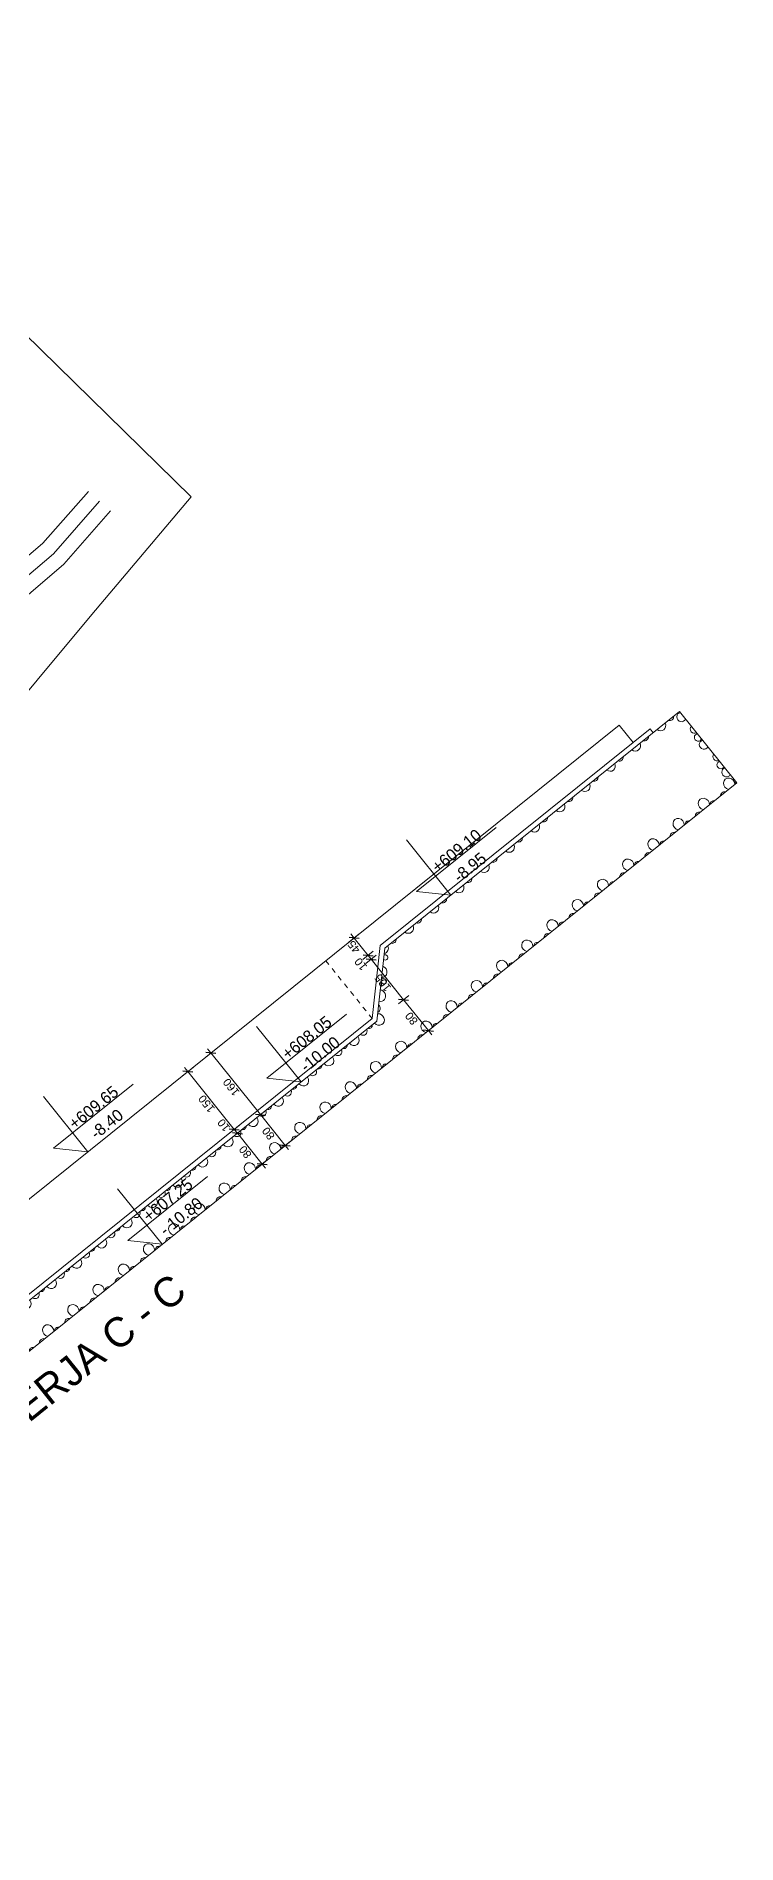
# Model space of a CAD drawing. Header units: metres. Extents: x 7511866 to 7512033, y 4692261 to 4692415.
# Drawn here: x 7511980.2 to 7511994.38, y 4692268.46 to 4692305.05 of the extents above; entities that cross this region are included whole.
import ezdxf

# ---------------------------------------------------------------- set-up
doc = ezdxf.new("R2010")
doc.units = ezdxf.units.M
doc.linetypes.add('DASHED', pattern=[0.75, 0.5, -0.25])
for name, color, linetype, lineweight in [('2D Drafting - General_Pen_No__101', 252, 'Continuous', 13), ('2D Drafting - General_Pen_No__11', 171, 'Continuous', 18), ('2D Drafting - General_Pen_No__75', 6, 'Continuous', 20), ('A - Dimensionimi_Pen_No__42', 8, 'Continuous', 25), ('A - Kati 1-11 polyline_Pen_No__11', 171, 'Continuous', 18), ('Parcela Baze', 7, 'Continuous', 0), ('pilotat ri betimi projekt pl', 14, 'Continuous', 0), ('projekt', 97, 'Continuous', 0)]:
    doc.layers.add(name, color=color, linetype=linetype, lineweight=lineweight)
for name, color, linetype, lineweight, true_color in [('2D Drafting - General_Pen_No__115', 7, 'Continuous', 13, 0xff66ff), ('A - Dimensionimi_Pen_No__102', 7, 'Continuous', 13, 0xcccccc), ('A - Dimensionimi_Pen_No__161', 7, 'Continuous', 13, 0x6a6a6a), ('A - Fill zone_Pen_No__102', 7, 'Continuous', 13, 0xcccccc), ('A - Parcelat_Pen_No__8', 7, 'Continuous', 35, 0xa80f02)]:
    doc.layers.add(name, color=color, linetype=linetype, lineweight=lineweight, true_color=true_color)
doc.layers.add('A - Dimensionimi', color=7, linetype='Continuous')
doc.styles.add('GENERATED_STYLE_1', font='GOTHIC.TTF')
doc.styles.add('GENERATED_STYLE_2', font='arial.ttf')
doc.dimstyles.new('GENERATED_STYLE__1', dxfattribs={"dimtxt": 162.000003, "dimasz": 136.8, "dimexe": 0.18, "dimexo": 100000, "dimgap": 0, "dimtad": 1, "dimdec": 0, "dimlfac": 0.1, "dimzin": 0, "dimdsep": 46, "dimtxsty": 'GENERATED_STYLE_2', "dimblk": 'ARROWHEAD_6', "dimblk1": 'ARROWHEAD_6', "dimblk2": 'ARROWHEAD_6', "dimcen": 0.09, "dimclrd": 256, "dimclre": 256, "dimclrt": 256, "dimadec": 0, "dimazin": 0, "dimtfac": 1, "dimtdec": 4, "dimtmove": 0, "dimatfit": 3, "dimfxl": 1, "dimtolj": 1, "dimtzin": 0, "dimarcsym": 0})
doc.dimstyles.new('GENERATED_STYLE__2', dxfattribs={"dimtxt": 162.000003, "dimasz": 136.8, "dimexe": 0.18, "dimexo": 100000, "dimgap": 0, "dimtad": 1, "dimdec": 0, "dimlfac": 0.1, "dimzin": 0, "dimdsep": 46, "dimtxsty": 'GENERATED_STYLE_2', "dimblk": 'ARROWHEAD_6', "dimblk1": 'ARROWHEAD_6', "dimblk2": 'ARROWHEAD_6', "dimcen": 0.09, "dimclrd": 256, "dimclre": 256, "dimclrt": 256, "dimadec": 0, "dimazin": 0, "dimtfac": 1, "dimtdec": 4, "dimtmove": 2, "dimatfit": 3, "dimfxl": 1, "dimtolj": 1, "dimtzin": 0, "dimarcsym": 0})

# ---------------------------------------------------------------- blocks, each defined once
blk = doc.blocks.new('*X1')
at = {"layer": 'A - Fill zone_Pen_No__102', "color": 254, "linetype": 'Continuous', "lineweight": 13, "true_color": 0xcccccc}
for centre, major_axis, start_param, end_param in [((194290, -111842), (0, 94.5), 2.721485, 4.030651), ((194686, -111867), (0, 121), 1.862505, 4.42068), ((194944, -111842), (0, 94.5), 2.252534, 4.030651), ((195341, -111867), (0, 121), 1.862505, 4.42068), ((195599, -111842), (0, 94.5), 2.252534, 4.030651), ((195995, -111867), (0, 121), 1.862505, 4.42068), ((196254, -111842), (0, 94.5), 2.252534, 4.030651), ((196650, -111867), (0, 121), 1.862505, 4.42068), ((196908, -111842), (0, 94.5), 2.252534, 4.030651), ((197305, -111867), (0, 121), 1.862505, 4.42068), ((197563, -111842), (0, 94.5), 2.252534, 4.030651), ((197959, -111867), (0, 121), 1.862505, 4.42068), ((198218, -111842), (0, 94.5), 2.252534, 4.030651), ((198614, -111867), (0, 121), 1.862505, 4.42068), ((198872, -111842), (0, 94.5), 2.252534, 4.030651), ((220873, -111867), (0, 121), 2.713261, 4.42068), ((221131, -111842), (0, 94.5), 2.252534, 4.030651), ((221528, -111867), (0, 121), 1.862505, 4.42068), ((221786, -111842), (0, 94.5), 2.252534, 4.030651), ((222182, -111867), (0, 121), 1.862505, 4.42068), ((222441, -111842), (0, 94.5), 2.252534, 4.030651), ((222837, -111867), (0, 121), 1.862505, 4.42068), ((223095, -111842), (0, 94.5), 2.252534, 4.030651), ((223492, -111867), (0, 121), 1.862505, 4.42068), ((223750, -111842), (0, 94.5), 2.252534, 4.030651), ((224146, -111867), (0, 121), 1.862505, 4.42068), ((224405, -111842), (0, 94.5), 2.252534, 4.030651), ((224801, -111867), (0, 121), 1.862505, 4.42068), ((225059, -111842), (0, 94.5), 2.252534, 4.030651), ((225456, -111867), (0, 121), 1.862505, 4.42068), ((225714, -111842), (0, 94.5), 2.252534, 4.030651), ((226110, -111867), (0, 121), 1.862505, 4.42068), ((226369, -111842), (0, 94.5), 2.252534, 4.030651), ((226765, -111867), (0, 121), 1.862505, 4.42068), ((227023, -111842), (0, 94.5), 2.252534, 4.030651), ((227420, -111867), (0, 121), 1.862505, 4.42068), ((227678, -111842), (0, 94.5), 2.252534, 4.030651), ((228074, -111867), (0, 121), 1.862505, 4.42068), ((228333, -111842), (0, 94.5), 2.252534, 4.030651), ((228504, -112011), (0, 93.7), 5.668852, 10.039112), ((194184, -112007), (0, 84.3), 4.301182, 5.123596), ((194362, -112227), (0, 121), 1.800843, 7.623935), ((199301, -112042), (0, 49.6), 1.475869, 3.331686), ((199376, -112185), (0, 75.9), 0.565639, 4.241917), ((199599, -112227), (0, 121), 2.058948, 2.748607), ((220549, -112227), (0, 121), 2.48123, 5.277585), ((220790, -112049), (0, 56.6), 1.832181, 5.926635), ((228558, -112367), (0, 84.3), 0.069649, 3.071944), ((194279, -112409), (0, 56.6), 2.64968, 6.775098), ((194296, -112563), (0, 94.5), 2.634569, 6.790209), ((194191, -112728), (0, 84.3), 4.119816, 5.304962), ((199631, -112402), (0, 49.6), 0.990803, 3.816752), ((199707, -112545), (0, 75.9), 0.246615, 4.56094), ((199930, -112587), (0, 121), 1.696206, 3.111349), ((220225, -112587), (0, 121), 2.25842, 5.500396), ((220324, -112372), (0, 93.7), 3.340513, 4.418303), ((220466, -112409), (0, 56.6), 1.103697, 6.655118), ((228510, -112732), (0, 93.7), 5.761844, 9.946119), ((228512, -112545), (0, 75.9), 5.654929, 10.053034), ((199962, -112763), (0, 49.6), 0.543792, 4.263763), ((200037, -112905), (0, 75.9), 6.114248, 11.259677), ((200261, -112948), (0, 121), 1.450179, 4.681042), ((200519, -112923), (0, 94.5), 1.8769, 4.406285), ((200692, -112905), (0, 75.9), 2.220211, 4.062975), ((200915, -112948), (0, 121), 1.602144, 4.681042), ((201174, -112923), (0, 94.5), 1.8769, 4.406285), ((201347, -112905), (0, 75.9), 2.220211, 4.062975), ((201570, -112948), (0, 121), 1.602144, 4.681042), ((201828, -112923), (0, 94.5), 1.8769, 4.406285), ((202001, -112905), (0, 75.9), 2.220211, 4.062975), ((202225, -112948), (0, 121), 1.602144, 4.681042), ((202483, -112923), (0, 94.5), 1.8769, 4.406285), ((202656, -112905), (0, 75.9), 2.220211, 4.062975), ((202879, -112948), (0, 121), 1.602144, 4.681042), ((203138, -112923), (0, 94.5), 1.8769, 4.406285), ((203311, -112905), (0, 75.9), 2.220211, 4.062975), ((203534, -112948), (0, 121), 1.602144, 4.681042), ((203792, -112923), (0, 94.5), 1.8769, 4.406285), ((203965, -112905), (0, 75.9), 2.220211, 4.062975), ((204189, -112948), (0, 121), 1.602144, 4.681042), ((204447, -112923), (0, 94.5), 1.8769, 4.406285), ((204620, -112905), (0, 75.9), 2.220211, 4.062975), ((204843, -112948), (0, 121), 1.602144, 4.681042), ((205102, -112923), (0, 94.5), 1.8769, 4.406285), ((205275, -112905), (0, 75.9), 2.220211, 4.062975), ((205498, -112948), (0, 121), 1.602144, 4.681042), ((205756, -112923), (0, 94.5), 1.8769, 4.406285), ((205929, -112905), (0, 75.9), 2.220211, 4.062975), ((206153, -112948), (0, 121), 1.602144, 4.681042), ((206411, -112923), (0, 94.5), 1.8769, 4.406285), ((206584, -112905), (0, 75.9), 2.220211, 4.062975), ((206807, -112948), (0, 121), 1.602144, 4.681042), ((207066, -112923), (0, 94.5), 1.8769, 4.406285), ((207239, -112905), (0, 75.9), 2.220211, 4.062975), ((207462, -112948), (0, 121), 1.602144, 4.681042), ((207720, -112923), (0, 94.5), 1.8769, 4.406285), ((207893, -112905), (0, 75.9), 2.220211, 4.062975), ((208117, -112948), (0, 121), 1.602144, 4.681042), ((208375, -112923), (0, 94.5), 1.8769, 4.406285), ((208548, -112905), (0, 75.9), 2.220211, 4.062975), ((208771, -112948), (0, 121), 1.602144, 4.681042), ((209030, -112923), (0, 94.5), 1.8769, 4.406285), ((209203, -112905), (0, 75.9), 2.220211, 4.062975), ((209426, -112948), (0, 121), 1.602144, 4.681042), ((209684, -112923), (0, 94.5), 1.8769, 4.406285), ((209857, -112905), (0, 75.9), 2.220211, 4.062975), ((210081, -112948), (0, 121), 1.602144, 4.681042), ((210339, -112923), (0, 94.5), 1.8769, 4.406285), ((210512, -112905), (0, 75.9), 2.220211, 4.062975), ((210735, -112948), (0, 121), 1.602144, 4.681042), ((210994, -112923), (0, 94.5), 1.8769, 4.406285), ((211167, -112905), (0, 75.9), 2.220211, 4.062975), ((211390, -112948), (0, 121), 1.602144, 4.681042), ((211649, -112923), (0, 94.5), 1.8769, 4.406285), ((211821, -112905), (0, 75.9), 2.220211, 4.062975), ((212045, -112948), (0, 121), 1.602144, 4.681042), ((212303, -112923), (0, 94.5), 1.8769, 4.406285), ((212476, -112905), (0, 75.9), 2.220211, 4.062975), ((212699, -112948), (0, 121), 1.602144, 4.681042), ((212958, -112923), (0, 94.5), 1.8769, 4.406285), ((213131, -112905), (0, 75.9), 2.220211, 4.062975), ((213354, -112948), (0, 121), 1.602144, 4.681042), ((213613, -112923), (0, 94.5), 1.8769, 4.406285), ((213785, -112905), (0, 75.9), 2.220211, 4.062975), ((214009, -112948), (0, 121), 1.602144, 4.681042), ((214267, -112923), (0, 94.5), 1.8769, 4.406285), ((214440, -112905), (0, 75.9), 2.220211, 4.062975), ((214663, -112948), (0, 121), 1.602144, 4.681042), ((214922, -112923), (0, 94.5), 1.8769, 4.406285), ((215095, -112905), (0, 75.9), 2.220211, 4.062975), ((215318, -112948), (0, 121), 1.602144, 4.681042), ((215577, -112923), (0, 94.5), 1.8769, 4.406285), ((215749, -112905), (0, 75.9), 2.220211, 4.062975), ((215973, -112948), (0, 121), 1.602144, 4.681042), ((216231, -112923), (0, 94.5), 1.8769, 4.406285), ((216404, -112905), (0, 75.9), 2.220211, 4.062975), ((216627, -112948), (0, 121), 1.602144, 4.681042), ((216886, -112923), (0, 94.5), 1.8769, 4.406285), ((217059, -112905), (0, 75.9), 2.220211, 4.062975), ((217282, -112948), (0, 121), 1.602144, 4.681042), ((217541, -112923), (0, 94.5), 1.8769, 4.406285), ((217713, -112905), (0, 75.9), 2.220211, 4.062975), ((217937, -112948), (0, 121), 1.602144, 4.681042), ((218195, -112923), (0, 94.5), 1.8769, 4.406285), ((218368, -112905), (0, 75.9), 2.220211, 4.062975), ((218592, -112948), (0, 121), 1.602144, 4.681042), ((218850, -112923), (0, 94.5), 1.8769, 4.406285), ((219023, -112905), (0, 75.9), 2.220211, 4.062975), ((219246, -112948), (0, 121), 1.602144, 4.681042), ((219505, -112923), (0, 94.5), 1.8769, 4.406285), ((219677, -112905), (0, 75.9), 2.220211, 4.062975), ((219901, -112948), (0, 121), 1.602144, 5.725784), ((220000, -112732), (0, 93.7), 2.916478, 4.842337), ((228565, -113088), (0, 84.3), 0.157374, 2.984219), ((194286, -113130), (0, 56.6), 2.495587, 6.929191), ((194303, -113283), (0, 94.5), 2.543224, 6.881554), ((194198, -113448), (0, 84.3), 3.978199, 5.446579), ((228517, -113453), (0, 93.7), 5.8501, 9.857864), ((228519, -113266), (0, 75.9), 5.769868, 9.938095), ((194375, -113668), (0, 121), 3.956983, 8.609388), ((194528, -113809), (0, 84.3), 5.460718, 7.105653), ((194805, -113813), (0, 93.7), 5.430298, 7.136073), ((195030, -113668), (0, 121), 3.956983, 8.609388), ((195183, -113809), (0, 84.3), 5.460718, 7.105653), ((195459, -113813), (0, 93.7), 5.430298, 7.136073), ((195685, -113668), (0, 121), 3.956983, 8.609388), ((195838, -113809), (0, 84.3), 5.460718, 7.105653), ((196114, -113813), (0, 93.7), 5.430298, 7.136073), ((196339, -113668), (0, 121), 3.956983, 8.609388), ((196492, -113809), (0, 84.3), 5.460718, 7.105653), ((196769, -113813), (0, 93.7), 5.430298, 7.136073), ((196994, -113668), (0, 121), 3.956983, 8.609388), ((197147, -113809), (0, 84.3), 5.460718, 7.105653), ((197423, -113813), (0, 93.7), 5.430298, 7.136073), ((197649, -113668), (0, 121), 3.956983, 8.609388), ((197802, -113809), (0, 84.3), 5.460718, 7.105653), ((198078, -113813), (0, 93.7), 5.430298, 7.136073), ((198303, -113668), (0, 121), 3.956983, 8.609388), ((198456, -113809), (0, 84.3), 5.460718, 7.105653), ((198733, -113813), (0, 93.7), 5.430298, 7.136073), ((198958, -113668), (0, 121), 3.956983, 8.609388), ((199111, -113809), (0, 84.3), 5.460718, 7.105653), ((199387, -113813), (0, 93.7), 5.430298, 7.136073), ((199613, -113668), (0, 121), 3.956983, 8.609388), ((199766, -113809), (0, 84.3), 5.460718, 7.105653), ((200042, -113813), (0, 93.7), 5.430298, 7.136073), ((200267, -113668), (0, 121), 3.956983, 8.609388), ((200421, -113809), (0, 84.3), 5.460718, 7.105653), ((200697, -113813), (0, 93.7), 5.430298, 7.136073), ((200922, -113668), (0, 121), 3.956983, 8.609388), ((201075, -113809), (0, 84.3), 5.460718, 7.105653), ((201351, -113813), (0, 93.7), 5.430298, 7.136073), ((201577, -113668), (0, 121), 3.956983, 8.609388), ((201730, -113809), (0, 84.3), 5.460718, 7.105653), ((202006, -113813), (0, 93.7), 5.430298, 7.136073), ((202231, -113668), (0, 121), 3.956983, 8.609388), ((202385, -113809), (0, 84.3), 5.460718, 7.105653), ((202661, -113813), (0, 93.7), 5.430298, 7.136073), ((202886, -113668), (0, 121), 3.956983, 8.609388), ((203039, -113809), (0, 84.3), 5.460718, 7.105653), ((203315, -113813), (0, 93.7), 5.430298, 7.136073), ((203541, -113668), (0, 121), 3.956983, 8.609388), ((203694, -113809), (0, 84.3), 5.460718, 7.105653), ((203970, -113813), (0, 93.7), 5.430298, 7.136073), ((204195, -113668), (0, 121), 3.956983, 8.609388), ((204349, -113809), (0, 84.3), 5.460718, 7.105653), ((204625, -113813), (0, 93.7), 5.430298, 7.136073), ((204850, -113668), (0, 121), 3.956983, 8.609388), ((205003, -113809), (0, 84.3), 5.460718, 7.105653), ((205279, -113813), (0, 93.7), 5.430298, 7.136073), ((205505, -113668), (0, 121), 3.956983, 8.609388), ((205658, -113809), (0, 84.3), 5.460718, 7.105653), ((205934, -113813), (0, 93.7), 5.430298, 7.136073), ((206159, -113668), (0, 121), 3.956983, 8.609388), ((206313, -113809), (0, 84.3), 5.460718, 7.105653), ((206589, -113813), (0, 93.7), 5.430298, 7.136073), ((206814, -113668), (0, 121), 3.956983, 8.609388), ((206967, -113809), (0, 84.3), 5.460718, 7.105653), ((207243, -113813), (0, 93.7), 5.430298, 7.136073), ((207469, -113668), (0, 121), 3.956983, 8.609388), ((207622, -113809), (0, 84.3), 5.460718, 7.105653), ((207898, -113813), (0, 93.7), 5.430298, 7.136073), ((208123, -113668), (0, 121), 3.956983, 8.609388), ((208277, -113809), (0, 84.3), 5.460718, 7.105653), ((208553, -113813), (0, 93.7), 5.430298, 7.136073), ((208778, -113668), (0, 121), 3.956983, 8.609388), ((208931, -113809), (0, 84.3), 5.460718, 7.105653), ((209208, -113813), (0, 93.7), 5.430298, 7.136073), ((209433, -113668), (0, 121), 3.956983, 8.609388), ((209586, -113809), (0, 84.3), 5.460718, 7.105653), ((209862, -113813), (0, 93.7), 5.430298, 7.136073), ((210087, -113668), (0, 121), 3.956983, 8.609388), ((210241, -113809), (0, 84.3), 5.460718, 7.105653), ((210517, -113813), (0, 93.7), 5.430298, 7.136073), ((210742, -113668), (0, 121), 3.956983, 8.609388), ((210895, -113809), (0, 84.3), 5.460718, 7.105653), ((211172, -113813), (0, 93.7), 5.430298, 7.136073), ((211397, -113668), (0, 121), 3.956983, 8.609388), ((211550, -113809), (0, 84.3), 5.460718, 7.105653), ((211826, -113813), (0, 93.7), 5.430298, 7.136073), ((212051, -113668), (0, 121), 3.956983, 8.609388), ((212205, -113809), (0, 84.3), 5.460718, 7.105653), ((212481, -113813), (0, 93.7), 5.430298, 7.136073), ((212706, -113668), (0, 121), 3.956983, 8.609388), ((212859, -113809), (0, 84.3), 5.460718, 7.105653), ((213136, -113813), (0, 93.7), 5.430298, 7.136073), ((213361, -113668), (0, 121), 3.956983, 8.609388), ((213514, -113809), (0, 84.3), 5.460718, 7.105653), ((213790, -113813), (0, 93.7), 5.430298, 7.136073), ((214015, -113668), (0, 121), 3.956983, 8.609388), ((214169, -113809), (0, 84.3), 5.460718, 7.105653), ((214445, -113813), (0, 93.7), 5.430298, 7.136073), ((214670, -113668), (0, 121), 3.956983, 8.609388), ((214823, -113809), (0, 84.3), 5.460718, 7.105653), ((215100, -113813), (0, 93.7), 5.430298, 7.136073), ((215325, -113668), (0, 121), 3.956983, 8.609388), ((215478, -113809), (0, 84.3), 5.460718, 7.105653), ((215754, -113813), (0, 93.7), 5.430298, 7.136073), ((215979, -113668), (0, 121), 3.956983, 8.609388), ((216133, -113809), (0, 84.3), 5.460718, 7.105653), ((216409, -113813), (0, 93.7), 5.430298, 7.136073), ((216634, -113668), (0, 121), 3.956983, 8.609388), ((216787, -113809), (0, 84.3), 5.460718, 7.105653), ((217064, -113813), (0, 93.7), 5.430298, 7.136073), ((217289, -113668), (0, 121), 3.956983, 8.609388), ((217442, -113809), (0, 84.3), 5.460718, 7.105653), ((217718, -113813), (0, 93.7), 5.430298, 7.136073), ((217944, -113668), (0, 121), 3.956983, 8.609388), ((218097, -113809), (0, 84.3), 5.460718, 7.105653), ((218373, -113813), (0, 93.7), 5.430298, 7.136073), ((218598, -113668), (0, 121), 3.956983, 8.609388), ((218751, -113809), (0, 84.3), 5.460718, 7.105653), ((219028, -113813), (0, 93.7), 5.430298, 7.136073), ((219253, -113668), (0, 121), 3.956983, 8.609388), ((219406, -113809), (0, 84.3), 5.460718, 7.105653), ((219682, -113813), (0, 93.7), 5.430298, 7.136073), ((219908, -113668), (0, 121), 3.956983, 8.609388), ((220061, -113809), (0, 84.3), 5.460718, 7.105653), ((220337, -113813), (0, 93.7), 5.430298, 7.136073), ((220562, -113668), (0, 121), 3.956983, 8.609388), ((220715, -113809), (0, 84.3), 5.460718, 7.105653), ((220992, -113813), (0, 93.7), 5.430298, 7.136073), ((221217, -113668), (0, 121), 3.956983, 8.609388), ((221370, -113809), (0, 84.3), 5.460718, 7.105653), ((221646, -113813), (0, 93.7), 5.430298, 7.136073), ((221872, -113668), (0, 121), 3.956983, 8.609388), ((222025, -113809), (0, 84.3), 5.460718, 7.105653), ((222301, -113813), (0, 93.7), 5.430298, 7.136073), ((222526, -113668), (0, 121), 3.956983, 8.609388), ((222679, -113809), (0, 84.3), 5.460718, 7.105653), ((222956, -113813), (0, 93.7), 5.430298, 7.136073), ((223181, -113668), (0, 121), 3.956983, 8.609388), ((223334, -113809), (0, 84.3), 5.460718, 7.105653), ((223610, -113813), (0, 93.7), 5.430298, 7.136073), ((223836, -113668), (0, 121), 3.956983, 8.609388), ((223989, -113809), (0, 84.3), 5.460718, 7.105653), ((224265, -113813), (0, 93.7), 5.430298, 7.136073), ((224490, -113668), (0, 121), 3.956983, 8.609388), ((224643, -113809), (0, 84.3), 5.460718, 7.105653), ((224920, -113813), (0, 93.7), 5.430298, 7.136073), ((225145, -113668), (0, 121), 3.956983, 8.609388), ((225298, -113809), (0, 84.3), 5.460718, 7.105653), ((225574, -113813), (0, 93.7), 5.430298, 7.136073), ((225800, -113668), (0, 121), 3.956983, 8.609388), ((225953, -113809), (0, 84.3), 5.460718, 7.105653), ((226229, -113813), (0, 93.7), 5.430298, 7.136073), ((226454, -113668), (0, 121), 3.956983, 8.609388), ((226607, -113809), (0, 84.3), 5.460718, 7.105653), ((226884, -113813), (0, 93.7), 5.430298, 7.136073), ((227109, -113668), (0, 121), 3.956983, 8.609388), ((227262, -113809), (0, 84.3), 5.460718, 7.105653), ((227538, -113813), (0, 93.7), 5.430298, 7.136073), ((227764, -113668), (0, 121), 3.956983, 8.609388), ((227917, -113809), (0, 84.3), 5.460718, 7.105653), ((228193, -113813), (0, 93.7), 5.430298, 7.136073), ((228418, -113668), (0, 121), 3.956983, 8.609388), ((228571, -113809), (0, 84.3), 0.246341, 0.822468)]:
    blk.add_ellipse(centre, major_axis=major_axis, ratio=0.909091, start_param=start_param, end_param=end_param, dxfattribs=at)
blk = doc.blocks.new('*D2')
at = {"layer": 'A - Dimensionimi_Pen_No__102', "color": 254, "linetype": 'Continuous', "lineweight": 13, "true_color": 0xcccccc, "transparency": 16777216}
for p, q in [((216365, -112951), (216095, -112951)), ((216230, -113751), (216230, -112951)), ((216365, -113751), (216095, -113751)), ((216230, -113859), (216230, -113751))]:
    blk.add_line(p, q, dxfattribs=at)
at = {"layer": 'A - Dimensionimi_Pen_No__42', "color": 8, "linetype": 'Continuous', "lineweight": 25, "transparency": 16777216}
for p, q in [((216158, -112879), (216302, -113023)), ((216158, -113679), (216302, -113823))]:
    blk.add_line(p, q, dxfattribs=at)
at = {"layer": 'A - Dimensionimi_Pen_No__161', "color": 251, "lineweight": 13, "true_color": 0x6a6a6a, "transparency": 16777216, "insert": (216198, -113474), "char_height": 162, "attachment_point": 7, "rotation": 90, "style": 'GENERATED_STYLE_2'}
blk.add_mtext('\\A1;80', dxfattribs=at)
blk = doc.blocks.new('ARROWHEAD_6')
at = {"color": 0, "linetype": 'Continuous', "lineweight": 0}
for p, q in [((0, 0), (-1, 0)), ((-0.5, -0.5), (0.5, 0.5))]:
    blk.add_line(p, q, dxfattribs=at)
blk = doc.blocks.new('*D4')
at = {"layer": 'A - Dimensionimi_Pen_No__102', "color": 254, "linetype": 'Continuous', "lineweight": 13, "true_color": 0xcccccc, "transparency": 16777216}
for p, q in [((216365, -112851), (216095, -112851)), ((216365, -112951), (216095, -112951)), ((216230, -112951), (216230, -112851))]:
    blk.add_line(p, q, dxfattribs=at)
at = {"layer": 'A - Dimensionimi_Pen_No__42', "color": 8, "linetype": 'Continuous', "lineweight": 25, "transparency": 16777216}
for p, q in [((216158, -112779), (216302, -112923)), ((216158, -112879), (216302, -113023))]:
    blk.add_line(p, q, dxfattribs=at)
blk = doc.blocks.new('*D5')
at = {"layer": 'A - Dimensionimi_Pen_No__102', "color": 254, "linetype": 'Continuous', "lineweight": 13, "true_color": 0xcccccc, "transparency": 16777216}
for p, q in [((216365, -111351), (216095, -111351)), ((216230, -111351), (216230, -111243)), ((216230, -112851), (216230, -111351)), ((216365, -112851), (216095, -112851))]:
    blk.add_line(p, q, dxfattribs=at)
at = {"layer": 'A - Dimensionimi_Pen_No__42', "color": 8, "linetype": 'Continuous', "lineweight": 25, "transparency": 16777216}
for p, q in [((216302, -111423), (216158, -111279)), ((216158, -112779), (216302, -112923))]:
    blk.add_line(p, q, dxfattribs=at)
at = {"layer": 'A - Dimensionimi_Pen_No__161', "color": 251, "lineweight": 13, "true_color": 0x6a6a6a, "transparency": 16777216, "char_height": 162, "attachment_point": 7, "rotation": 90, "style": 'GENERATED_STYLE_2'}
for s, insert in [('\\A1;150', (216198, -112286)), ('\\A1;10', (216198, -112779))]:
    blk.add_mtext(s, dxfattribs=dict(at, insert=insert))
blk = doc.blocks.new('*D6')
at = {"layer": 'A - Dimensionimi_Pen_No__102', "color": 254, "linetype": 'Continuous', "lineweight": 13, "true_color": 0xcccccc, "transparency": 16777216}
for p, q in [((216965, -112951), (216695, -112951)), ((216830, -113751), (216830, -112951)), ((216965, -113751), (216695, -113751)), ((216830, -113859), (216830, -113751))]:
    blk.add_line(p, q, dxfattribs=at)
at = {"layer": 'A - Dimensionimi_Pen_No__42', "color": 8, "linetype": 'Continuous', "lineweight": 25, "transparency": 16777216}
for p, q in [((216758, -112879), (216902, -113023)), ((216758, -113679), (216902, -113823))]:
    blk.add_line(p, q, dxfattribs=at)
at = {"layer": 'A - Dimensionimi_Pen_No__161', "color": 251, "lineweight": 13, "true_color": 0x6a6a6a, "transparency": 16777216, "insert": (216798, -113474), "char_height": 162, "attachment_point": 7, "rotation": 90, "style": 'GENERATED_STYLE_2'}
blk.add_mtext('\\A1;80', dxfattribs=at)
blk = doc.blocks.new('*D7')
at = {"layer": 'A - Dimensionimi_Pen_No__102', "color": 254, "linetype": 'Continuous', "lineweight": 13, "true_color": 0xcccccc, "transparency": 16777216}
for p, q in [((216965, -111351), (216695, -111351)), ((216830, -111351), (216830, -111243)), ((216830, -112951), (216830, -111351)), ((216965, -112951), (216695, -112951))]:
    blk.add_line(p, q, dxfattribs=at)
at = {"layer": 'A - Dimensionimi_Pen_No__42', "color": 8, "linetype": 'Continuous', "lineweight": 25, "transparency": 16777216}
for p, q in [((216902, -111423), (216758, -111279)), ((216758, -112879), (216902, -113023))]:
    blk.add_line(p, q, dxfattribs=at)
at = {"layer": 'A - Dimensionimi_Pen_No__161', "color": 251, "lineweight": 13, "true_color": 0x6a6a6a, "transparency": 16777216, "insert": (216798, -112336), "char_height": 162, "attachment_point": 7, "rotation": 90, "style": 'GENERATED_STYLE_2'}
blk.add_mtext('\\A1;160', dxfattribs=at)
blk = doc.blocks.new('*D8')
at = {"layer": 'A - Dimensionimi_Pen_No__102', "color": 254, "linetype": 'Continuous', "lineweight": 13, "true_color": 0xcccccc, "transparency": 16777216}
for p, q in [((220680, -112951), (220410, -112951)), ((220545, -113751), (220545, -112951)), ((220680, -113751), (220410, -113751)), ((220545, -113859), (220545, -113751))]:
    blk.add_line(p, q, dxfattribs=at)
at = {"layer": 'A - Dimensionimi_Pen_No__42', "color": 8, "linetype": 'Continuous', "lineweight": 25, "transparency": 16777216}
for p, q in [((220473, -112879), (220617, -113023)), ((220473, -113679), (220617, -113823))]:
    blk.add_line(p, q, dxfattribs=at)
at = {"layer": 'A - Dimensionimi_Pen_No__161', "color": 251, "lineweight": 13, "true_color": 0x6a6a6a, "transparency": 16777216, "insert": (220513, -113474), "char_height": 162, "attachment_point": 7, "rotation": 90, "style": 'GENERATED_STYLE_2'}
blk.add_mtext('\\A1;80', dxfattribs=at)
blk = doc.blocks.new('*D9')
at = {"layer": 'A - Dimensionimi_Pen_No__102', "color": 254, "linetype": 'Continuous', "lineweight": 13, "true_color": 0xcccccc, "transparency": 16777216}
for p, q in [((220680, -111901), (220410, -111901)), ((220545, -112951), (220545, -111901)), ((220680, -112951), (220410, -112951))]:
    blk.add_line(p, q, dxfattribs=at)
at = {"layer": 'A - Dimensionimi_Pen_No__42', "color": 8, "linetype": 'Continuous', "lineweight": 25, "transparency": 16777216}
for p, q in [((220473, -111829), (220617, -111973)), ((220473, -112879), (220617, -113023))]:
    blk.add_line(p, q, dxfattribs=at)
at = {"layer": 'A - Dimensionimi_Pen_No__161', "color": 251, "lineweight": 13, "true_color": 0x6a6a6a, "transparency": 16777216, "char_height": 162, "attachment_point": 7, "rotation": 90, "style": 'GENERATED_STYLE_2'}
for s, insert in [('\\A1;10', (220401, -111974)), ('\\A1;105', (220513, -112611))]:
    blk.add_mtext(s, dxfattribs=dict(at, insert=insert))
blk = doc.blocks.new('*D10')
at = {"layer": 'A - Dimensionimi_Pen_No__102', "color": 254, "linetype": 'Continuous', "lineweight": 13, "true_color": 0xcccccc, "transparency": 16777216}
for p, q in [((220680, -111801), (220410, -111801)), ((220680, -111901), (220410, -111901)), ((220545, -111901), (220545, -111801))]:
    blk.add_line(p, q, dxfattribs=at)
at = {"layer": 'A - Dimensionimi_Pen_No__42', "color": 8, "linetype": 'Continuous', "lineweight": 25, "transparency": 16777216}
for p, q in [((220473, -111729), (220617, -111873)), ((220473, -111829), (220617, -111973))]:
    blk.add_line(p, q, dxfattribs=at)
blk = doc.blocks.new('*D11')
at = {"layer": 'A - Dimensionimi_Pen_No__102', "color": 254, "linetype": 'Continuous', "lineweight": 13, "true_color": 0xcccccc, "transparency": 16777216}
for p, q in [((220680, -111351), (220410, -111351)), ((220545, -111351), (220545, -111243)), ((220545, -111801), (220545, -111351)), ((220680, -111801), (220410, -111801))]:
    blk.add_line(p, q, dxfattribs=at)
at = {"layer": 'A - Dimensionimi_Pen_No__42', "color": 8, "linetype": 'Continuous', "lineweight": 25, "transparency": 16777216}
for p, q in [((220617, -111423), (220473, -111279)), ((220473, -111729), (220617, -111873))]:
    blk.add_line(p, q, dxfattribs=at)
at = {"layer": 'A - Dimensionimi_Pen_No__161', "color": 251, "lineweight": 13, "true_color": 0x6a6a6a, "transparency": 16777216, "insert": (220513, -111615), "char_height": 162, "attachment_point": 7, "rotation": 90, "style": 'GENERATED_STYLE_2'}
blk.add_mtext('\\A1;45', dxfattribs=at)
blk = doc.blocks.new('A$C4D007AD5')
at = {"layer": '2D Drafting - General_Pen_No__101', "color": 252, "linetype": 'Continuous', "lineweight": 0, "flags": 128}
for points in [[(11893.9, 3772.2), (44144.4, 3772.2)], [(44144.4, 3772.2), (44144.4, 3322.2), (37581.1, 3322.2)], [(36531.1, 2272.2), (37581.1, 3322.2)], [(44144.4, 3322.2), (44585.6, 3322.2), (44585.6, 3222.2)], [(45272.8, 3222.2), (37622.5, 3222.2), (36572.5, 2172.2), (16889.6, 2172.2), (15839.6, 3222.2), (10974.6, 3222.2)], [(45272.8, 3222.2), (45272.8, 1372.2), (36903.9, 1372.2), (16558.3, 1372.2), (10974.6, 1372.2), (10974.6, 3222.2)], [(36531.1, 2272.2), (16931.1, 2272.2)]]:
    blk.add_lwpolyline(points, dxfattribs=at)
at = {"layer": '2D Drafting - General_Pen_No__75', "color": 6, "linetype": 'DASHED', "lineweight": 0}
blk.add_lwpolyline([(36531.1, 2272.2), (36531.1, 3772.2)], dxfattribs=at)
at = {"layer": 'A - Kati 1-11 polyline_Pen_No__11', "color": 171, "linetype": 'Continuous', "lineweight": 0, "flags": 128}
for points in [[(30355.6, 5211.8), (30355.6, 3772.2), (29860.9, 4266.9), (31927.4, 4266.9)], [(39337.8, 4661.8), (39337.8, 3222.2), (38843.1, 3716.9), (40909.5, 3716.9)], [(34605.3, 3611.8), (34605.3, 2172.2), (34110.6, 2666.9), (36177, 2666.9)], [(30355.6, 2811.8), (30355.6, 1372.2), (29860.9, 1866.9), (31927.4, 1866.9)]]:
    blk.add_lwpolyline(points, dxfattribs=at)
at = {"layer": 'A - Parcelat_Pen_No__8', "color": 14, "lineweight": 0, "true_color": 0xa80f02, "flags": 128}
blk.add_lwpolyline([(38791.5, 61141.5), (36784, 61276.9), (21623.1, 62020.3), (21904.4, 60681.1), (5729.2, 61972.4), (0, 52573), (544.5, 51155.8), (5990.7, 36973.6), (9629.6, 26081), (16025.4, 6934.4), (27104.5, 10155.5), (37230.6, 12201.3), (40285.2, 12799.4), (38376, 28801.7), (42012.2, 29042.9), (43142.6, 29135)], dxfattribs=at)
at = {"layer": 'A - Fill zone_Pen_No__102', "color": 254, "linetype": 'Continuous', "lineweight": 13, "true_color": 0xcccccc}
blk.add_blockref('*X1', (-183280, 115123.6), dxfattribs=at)
at = {"layer": '2D Drafting - General_Pen_No__11', "color": 171, "linetype": 'Continuous', "lineweight": 18, "char_height": 240, "attachment_point": 8, "line_spacing_factor": 1.070163, "style": 'GENERATED_STYLE_1'}
for s, insert in [('\\A1;+609.65\\P-8.40', (31005.8, 3850.2)), ('\\A1;+609.10\\P-8.95', (39988, 3300.2)), ('\\A1;+608.05\\P-10.00', (35255.5, 2250.2)), ('\\A1;+607.25\\P- 10.80', (31005.8, 1450.3))]:
    blk.add_mtext(s, dxfattribs=dict(at, insert=insert))
at = {"layer": '2D Drafting - General_Pen_No__115', "color": 211, "linetype": 'Continuous', "lineweight": 13, "true_color": 0xff66ff, "insert": (27500.3, 227.7), "char_height": 600, "attachment_point": 8, "style": 'GENERATED_STYLE_1'}
blk.add_mtext('\\A1;PRERJA C - C', dxfattribs=at)
at = {"layer": 'A - Dimensionimi', "color": 254, "linetype": 'Continuous', "lineweight": 13, "true_color": 0xcccccc}
for base, p1, p2, dimstyle, picture, middle in [((32950, 3772.2), (33067.7, 2272.2), (33369.1, 3772.2), 'GENERATED_STYLE__1', '*D5', (32836.6, 3023)), ((33549.9, 3772.2), (34575.6, 2172.2), (33969, 3772.2), 'GENERATED_STYLE__1', '*D7', (33436.5, 2973)), ((37265.3, 3772.2), (37854, 3322.2), (37938.2, 3772.2), 'GENERATED_STYLE__2', '*D11', (37151.9, 3632.6)), ((37265.3, 3222.2), (36572.5, 2172.2), (37622.5, 3222.2), 'GENERATED_STYLE__1', '*D9', (37151.9, 2698)), ((37265.3, 3322.2), (37622.5, 3222.2), (37854, 3322.2), 'GENERATED_STYLE__2', '*D10', (37040, 3272.8)), ((32950, 2172.2), (34229.3, 1372.2), (33975.7, 2172.2), 'GENERATED_STYLE__1', '*D2', (32836.6, 1772.8)), ((32950, 2272.2), (33975.7, 2172.2), (33067.7, 2272.2), 'GENERATED_STYLE__1', '*D4', (32836.6, 2467.7)), ((33549.9, 2172.2), (34829.3, 1372.2), (34575.6, 2172.2), 'GENERATED_STYLE__1', '*D6', (33436.5, 1772.8)), ((37265.3, 2172.2), (36634.9, 1372.2), (36572.5, 2172.2), 'GENERATED_STYLE__1', '*D8', (37151.9, 1772.8))]:
    dim = blk.add_linear_dim(base=base, p1=p1, p2=p2, angle=90, dimstyle=dimstyle, dxfattribs=at)
    dim.commit()
    dim.dimension.update_dxf_attribs({"geometry": picture, "text_midpoint": middle, "dimtype": 128, "text_rotation": 90, "insert": (-183280, 115123.6)})

msp = doc.modelspace()

# ---------------------------------------------------------------- linework, layer by layer
at = {"layer": 'Parcela Baze', "flags": 128}
msp.add_lwpolyline([(7511971.825, 4692307.009), (7511983.334, 4692295.728), (7511981.327, 4692293.349), (7511974.713, 4692285.413), (7511968.092, 4692275.964), (7511951.116, 4692286.887), (7511941.458, 4692293.101), (7511928.331, 4692300.748), (7511927.019, 4692301.512), (7511925.6, 4692312.428), (7511939.02, 4692321.55), (7511937.962, 4692322.418), (7511950.248, 4692331.332)], dxfattribs=at)
at = {"layer": 'pilotat ri betimi projekt pl', "flags": 128}
for points in [[(7511929.224, 4692307.108), (7511929.736, 4692305.995), (7511930.314, 4692304.966), (7511937.042, 4692296.588), (7511940.674, 4692293.553), (7511943.859, 4692292.022), (7511955.504, 4692288.938), (7511964.165, 4692280.913), (7511980.336, 4692294.793), (7511981.254, 4692295.841)], [(7511928.679, 4692306.857), (7511929.201, 4692305.722), (7511929.815, 4692304.629), (7511936.612, 4692296.166), (7511940.346, 4692293.045), (7511943.65, 4692291.457), (7511955.205, 4692288.396), (7511964.149, 4692280.109), (7511980.759, 4692294.365), (7511981.705, 4692295.445)], [(7511981.479, 4692295.643), (7511980.547, 4692294.579), (7511979.637, 4692293.798)]]:
    msp.add_lwpolyline(points, dxfattribs=at)

# ---------------------------------------------------------------- block references
at = {"layer": 'projekt', "xscale": 0.001, "yscale": 0.001, "zscale": 0.001, "rotation": 38.76974224568219}
msp.add_blockref('A$C4D007AD5', (7511959.94, 4692260.522), dxfattribs=at)

doc.saveas('drawing.dxf')
